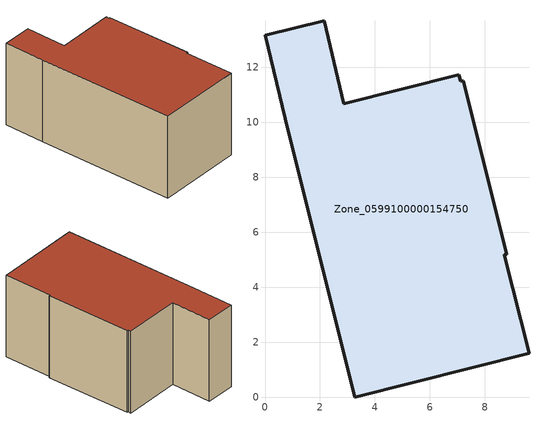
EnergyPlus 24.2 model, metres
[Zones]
Zone_0599100000154750
 floor ground (C_G): 8.7,5.18 9.6,1.59 3.27,0 0.73,10.13 0,13.16 2.15,13.68 2.86,10.67 7.05,11.72 7.11,11.49 7.2,11.51 8.79,5.2 z0
 wall outside (C_F): 7.11,11.49 7.05,11.72 2.86,10.67 2.15,13.68 0,13.16 0.73,10.13 3.27,0 9.6,1.59 8.7,5.18 8.79,5.2 7.2,11.51 7.11,11.49 z0:6.39
 roof outside (C_R): 8.79,5.2 7.2,11.51 7.11,11.49 7.05,11.72 2.86,10.67 2.15,13.68 0,13.16 0.73,10.13 3.27,0 9.6,1.59 8.7,5.18 z6.39
[BUILDING]
Pand.0599100000154750: North Axis=0; Terrain=City; Loads Convergence Tolerance Value=0.04; Temperature Convergence Tolerance Value=0.4; Solar Distribution=FullExterior; Maximum Number of Warmup Days=25; Minimum Number of Warmup Days=1
[Site:Location]
Rotterdam.The.Hague.AP_ZH_NLD Design_Conditions: Latitude=51.96; Longitude=4.45; Time Zone=1; Elevation=-4.5
[SITE:GROUNDTEMPERATURE:BUILDINGSURFACE]
18, 18, 18, 18, 18, 18, 18, 18, 18, 18, 18, 18
[MATERIAL] Thermal Absorptance=0.9; Solar Absorptance=0.7; Visible Absorptance=0.7
Name | Roughness | Thickness | Conductivity | Density | Specific Heat
G.TC.1965-1974 | MediumSmooth | 0.15 | 0.882353 | 540 | 1210
F.TC.1965-1974 | Rough | 0.3 | 0.697674 | 1920 | 840
R.TC.1965-1974 | MediumRough | 0.2 | 0.232558 | 1500 | 1000
[CONSTRUCTION]
C_G: G.TC.1965-1974
C_F: F.TC.1965-1974
C_R: R.TC.1965-1974
[ZONE]
Zone_0599100000154750: Type=1; Multiplier=1; Ceiling Height=Autocalculate; Volume=Autocalculate; Floor Area=autocalculate; Part of Total Floor Area=Yes
[ZONEINFILTRATION:DESIGNFLOWRATE]
Infil_Zone_0599100000154750: Zone or ZoneList or Space or SpaceList=Zone_0599100000154750; Schedule=AlwaysOn; Design Flow Rate Calculation Method=Flow/Area; Flow Rate per Floor Area=0.003; Constant Term Coefficient=1; Temperature Term Coefficient=0; Velocity Term Coefficient=0; Velocity Squared Term Coefficient=0
[HVACTEMPLATE:ZONE:IDEALLOADSAIRSYSTEM]
Zone_0599100000154750: Maximum Heating Supply Air Temperature=50; Minimum Cooling Supply Air Temperature=13; Maximum Heating Supply Air Humidity Ratio=0.0156; Minimum Cooling Supply Air Humidity Ratio=0.0077; Heating Limit=NoLimit; Cooling Limit=NoLimit; Dehumidification Control Type=ConstantSensibleHeatRatio; Cooling Sensible Heat Ratio=0.7; Dehumidification Setpoint=60; Humidification Control Type=None; Humidification Setpoint=30; Outdoor Air Method=None; Outdoor Air Flow Rate per Person=0.00944; Outdoor Air Flow Rate per Zone Floor Area=0; Outdoor Air Flow Rate per Zone=0; Demand Controlled Ventilation Type=None; Outdoor Air Economizer Type=NoEconomizer; Heat Recovery Type=None; Sensible Heat Recovery Effectiveness=0.7; Latent Heat Recovery Effectiveness=0.65
[ZONECONTROL:THERMOSTAT]
ThermostatControl_Zone_0599100000154750: Zone or ZoneList=Zone_0599100000154750; Control Type Schedule=DualSetpointControlType; Control 1=Thermostat_Zone_0599100000154750; Temperature Difference Between Cutout And Setpoint=0
[THERMOSTATSETPOINT:DUALSETPOINT]
Thermostat_Zone_0599100000154750: Heating Setpoint Temperature Schedule=HeatingSetpoint_Zone_0599100000154750; Cooling Setpoint Temperature Schedule=CoolingSetpoint_Zone_0599100000154750
[SCHEDULE:COMPACT]
HeatingSetpoint_Zone_0599100000154750: Through: 12/31, For: AllDays, Until: 24:00, 21
CoolingSetpoint_Zone_0599100000154750: Through: 12/31, For: AllDays, Until: 24:00, 24
DualSetpointControlType: Through: 12/31, For: AllDays, Until: 24:00, 4
AlwaysOn: Through: 12/31, For: AllDays, Until: 24:00, 1
